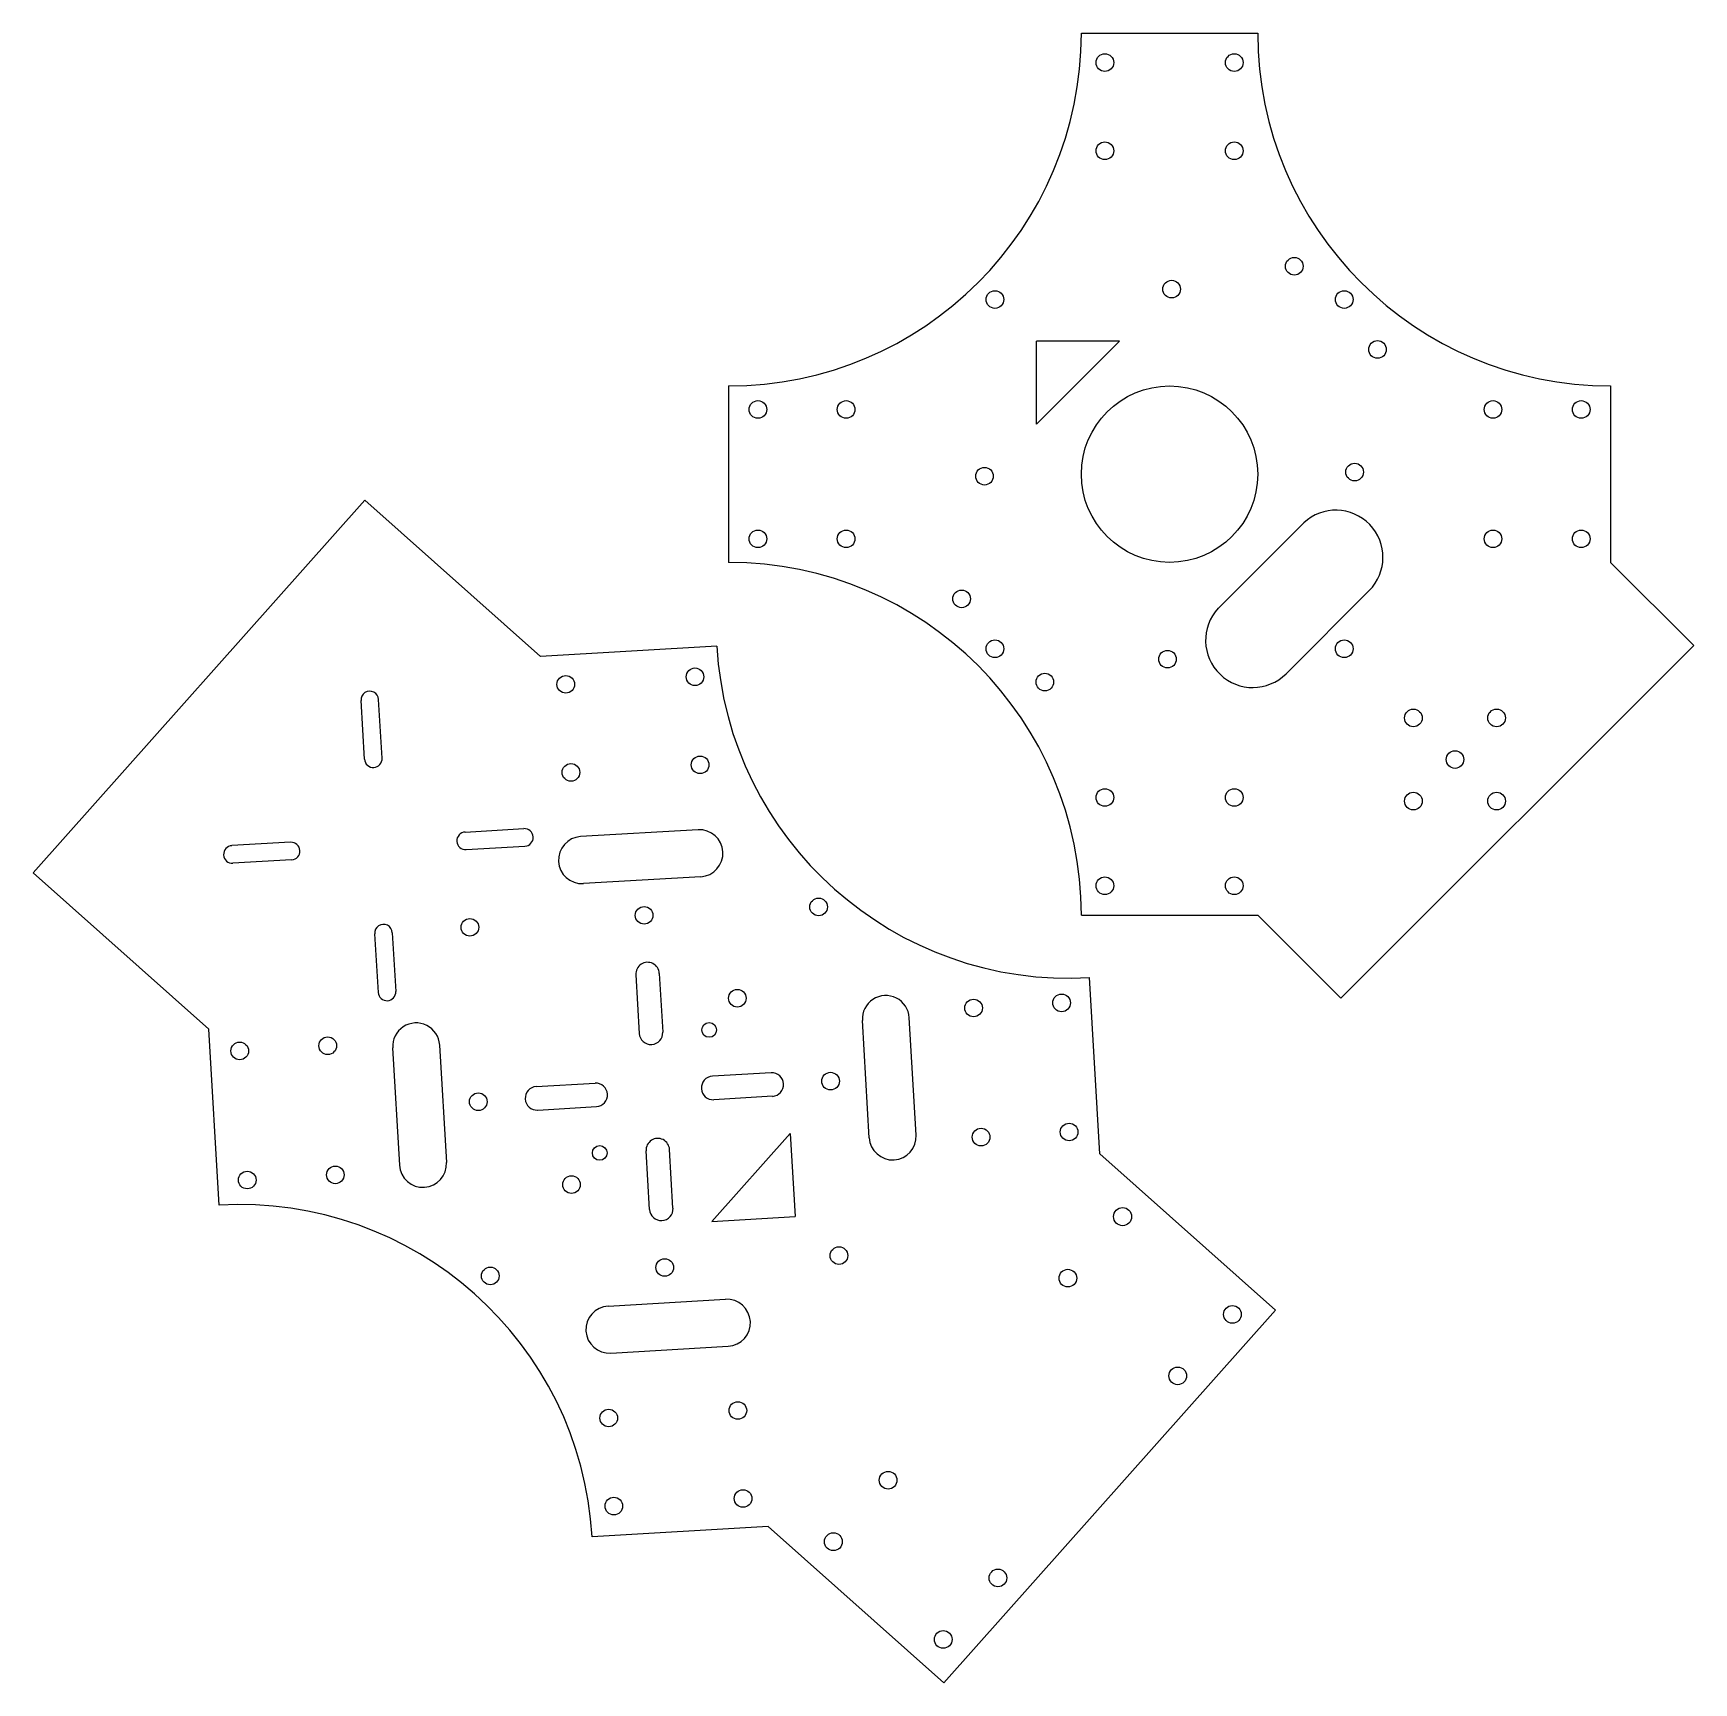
# Model space of a CAD drawing. Header units: millimetres. Extents: x 8 to 291, y 11 to 292.
import ezdxf

# ---------------------------------------------------------------- set-up
doc = ezdxf.new("R2010")
doc.units = ezdxf.units.MM

# ---------------------------------------------------------------- blocks, each defined once
blk = doc.blocks.new('上机架板_3mm_2')
at = {"color": 7, "linetype": 'Continuous', "lineweight": 25}
for p, q in [((-15, 75), (15, 75)), ((-8.49, 22.63), (-22.63, 8.49)), ((-22.63, 8.49), (-22.63, 22.63)), ((-8.49, 22.63), (-22.63, 22.63)), ((-75, 15), (-75, -15)), ((75, 15), (75, -15)), ((22.83, -8.29), (8.29, -22.83)), ((75, -15), (89.14, -29.14)), ((19.8, -33.94), (33.94, -19.8)), ((89.14, -29.14), (29.14, -89.14)), ((-15, -75), (15, -75)), ((15, -75), (29.14, -89.14))]:
    blk.add_line(p, q, dxfattribs=at)
for centre, radius in [((-11, 70), 1.5), ((11, 70), 1.5), ((-11, 55), 1.5), ((11, 55), 1.5), ((21.21, 35.36), 1.5), ((-29.7, 29.7), 1.5), ((0.35, 31.47), 1.5), ((29.7, 29.7), 1.5), ((35.36, 21.21), 1.5), ((0, 0), 15), ((-70, 11), 1.5), ((-55, 11), 1.5), ((55, 11), 1.5), ((70, 11), 1.5), ((-31.47, -0.35), 1.5), ((31.47, 0.35), 1.5), ((-70, -11), 1.5), ((-55, -11), 1.5), ((55, -11), 1.5), ((70, -11), 1.5), ((-35.36, -21.21), 1.5), ((-29.7, -29.7), 1.5), ((29.7, -29.7), 1.5), ((-0.35, -31.47), 1.5), ((-21.21, -35.36), 1.5), ((41.46, -41.46), 1.5), ((55.61, -41.46), 1.5), ((48.54, -48.54), 1.5), ((-11, -55), 1.5), ((11, -55), 1.5), ((41.46, -55.61), 1.5), ((55.61, -55.61), 1.5), ((-11, -70), 1.5), ((11, -70), 1.5)]:
    blk.add_circle(centre, radius, dxfattribs=at)
for centre, radius, start, end in [((-75, 75), 60, 270, 0), ((75, 75), 60, 180, 270), ((28.28, -14.14), 8.01, 315, 132.9726), ((-75, -75), 60, 0, 90), ((14.14, -28.28), 8.01, 137.0274, 315)]:
    blk.add_arc(centre, radius, start, end, dxfattribs=at)

msp = doc.modelspace()

# ---------------------------------------------------------------- linework, layer by layer
at = {"color": 7, "linetype": 'Continuous', "lineweight": 25}
for p, q in [((64.62, 212.62), (8.23, 149.22)), ((94.51, 186.03), (64.62, 212.62)), ((124.46, 187.78), (94.51, 186.03)), ((64.56, 168.54), (63.98, 178.53)), ((67.55, 168.72), (66.97, 178.7)), ((81.68, 156.15), (91.66, 156.74)), ((121.28, 156.55), (101.31, 155.38)), ((52, 154.42), (42.01, 153.84)), ((81.85, 153.16), (91.83, 153.74)), ((52.17, 151.42), (42.19, 150.84)), ((38.11, 122.64), (8.23, 149.22)), ((121.74, 148.56), (101.78, 147.39)), ((66.29, 138.86), (66.88, 128.88)), ((69.29, 139.04), (69.87, 129.05)), ((110.7, 131.89), (111.28, 121.9)), ((114.69, 132.12), (115.27, 122.14)), ((189.61, 101.44), (187.86, 131.39)), ((158.37, 104.62), (157.2, 124.59)), ((39.86, 92.69), (38.11, 122.64)), ((150.38, 104.15), (149.22, 124.12)), ((69.35, 119.45), (70.52, 99.49)), ((77.34, 119.92), (78.51, 99.95)), ((93.78, 112.87), (103.76, 113.45)), ((133.71, 115.2), (123.73, 114.62)), ((133.94, 111.21), (123.96, 110.62)), ((94.01, 108.87), (103.99, 109.46)), ((136.94, 104.89), (123.65, 89.94)), ((136.94, 104.89), (137.77, 90.77)), ((113.03, 91.95), (112.45, 101.94)), ((117.02, 92.19), (116.44, 102.17)), ((189.61, 101.44), (219.49, 74.85)), ((123.65, 89.94), (137.77, 90.77)), ((105.98, 75.51), (125.94, 76.68)), ((163.1, 11.45), (219.49, 74.85)), ((106.45, 67.53), (126.41, 68.7)), ((133.21, 38.04), (103.26, 36.29)), ((133.21, 38.04), (163.1, 11.45))]:
    msp.add_line(p, q, dxfattribs=at)
for centre, radius in [((120.76, 182.56), 1.5), ((98.79, 181.28), 1.5), ((99.67, 166.3), 1.5), ((121.63, 167.59), 1.5), ((141.78, 143.42), 1.5), ((82.48, 139.95), 1.5), ((112.11, 141.99), 1.5), ((127.96, 127.89), 1.5), ((168.13, 126.23), 1.5), ((183.1, 127.1), 1.5), ((123.17, 122.5), 1.25), ((43.34, 118.93), 1.5), ((58.31, 119.81), 1.5), ((143.81, 113.79), 1.5), ((83.91, 110.29), 1.5), ((169.41, 104.27), 1.5), ((184.38, 105.14), 1.5), ((104.56, 101.58), 1.25), ((59.6, 97.85), 1.5), ((44.62, 96.97), 1.5), ((99.76, 96.19), 1.5), ((193.47, 90.74), 1.54), ((145.24, 84.12), 1.5), ((85.95, 80.66), 1.5), ((115.61, 82.09), 1.5), ((184.17, 80.28), 1.5), ((212.15, 74.12), 1.5), ((202.85, 63.66), 1.5), ((106.09, 56.49), 1.5), ((128.05, 57.77), 1.5), ((153.6, 45.91), 1.5), ((106.96, 41.51), 1.5), ((128.93, 42.8), 1.5), ((144.29, 35.45), 1.52), ((172.27, 29.29), 1.5), ((162.97, 18.83), 1.5)]:
    msp.add_circle(centre, radius, dxfattribs=at)
for centre, radius, start, end in [((184.36, 191.29), 60, 183.3454, 273.3454), ((65.47, 178.61), 1.5, 3.3454, 183.3454), ((66.06, 168.63), 1.5, 183.3454, 3.3454), ((81.76, 154.66), 1.5, 93.3454, 273.3454), ((91.75, 155.24), 1.5, 273.3454, 93.3454), ((101.54, 151.39), 4, 93.3454, 273.3454), ((121.51, 152.55), 4, 273.3454, 93.3454), ((42.1, 152.34), 1.5, 93.3454, 273.3454), ((52.08, 152.92), 1.5, 273.3454, 93.3454), ((67.79, 138.95), 1.5, 3.3454, 183.3454), ((112.69, 132), 2, 3.3454, 183.3454), ((68.38, 128.97), 1.5, 183.3454, 3.3454), ((153.21, 124.35), 4, 3.3454, 183.3454), ((73.35, 119.69), 4, 3.3454, 183.3454), ((113.28, 122.02), 2, 183.3454, 3.3454), ((103.88, 111.45), 2, 273.3454, 93.3454), ((123.84, 112.62), 2, 93.3454, 273.3454), ((133.83, 113.2), 2, 273.3454, 93.3454), ((93.89, 110.87), 2, 93.3454, 273.3454), ((154.38, 104.39), 4, 183.3454, 3.3454), ((114.44, 102.05), 2, 3.3454, 183.3454), ((74.51, 99.72), 4, 183.3454, 3.3454), ((43.37, 32.79), 60, 3.3454, 93.3454), ((115.03, 92.07), 2, 183.3454, 3.3454), ((126.18, 72.69), 4, 273.3454, 93.3454), ((106.21, 71.52), 4, 93.3454, 273.3454)]:
    msp.add_arc(centre, radius, start, end, dxfattribs=at)

# ---------------------------------------------------------------- block references
msp.add_blockref('上机架板_3mm_2', (201.46, 217.03))

doc.saveas('drawing.dxf')
